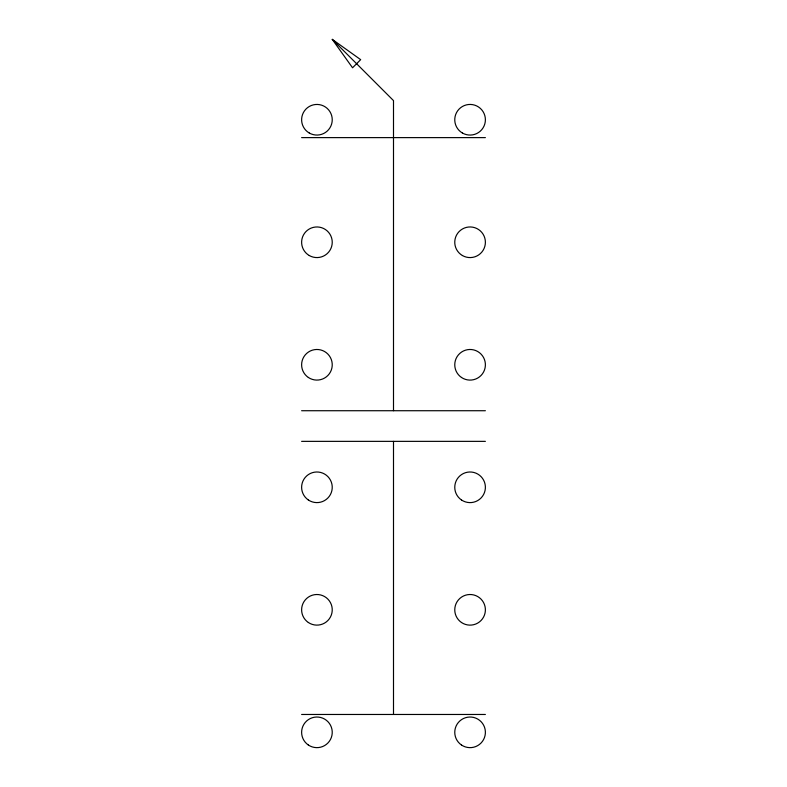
<?xml version="1.0" encoding="UTF-8"?>
<svg xmlns="http://www.w3.org/2000/svg" width="787" height="787" viewBox="0 0 787 787"><rect width="100%" height="100%" fill="white"/><g stroke="black" fill="none" stroke-linecap="round" stroke-linejoin="round"><path stroke-width="1.18" d="M301.608 137.617L485.392 137.617M301.608 410.725L485.392 410.725M301.608 441.359L485.392 441.359M301.608 714.468L485.392 714.468M332.242 39.35L360.672 59.655L352.546 67.78L332.242 39.35L393.5 100.608L393.5 410.725M393.5 441.359L393.5 714.468M461.487 745.014A15.317 15.317 0 0 0 485.353 733.425A15.317 15.317 0 0 0 463.386 718.561A15.317 15.317 0 0 0 461.487 745.014M308.347 745.014A15.317 15.317 0 0 0 332.203 733.425A15.317 15.317 0 0 0 310.235 718.561A15.317 15.317 0 0 0 308.347 745.014M461.487 622.497A15.317 15.317 0 0 0 485.353 610.909A15.317 15.317 0 0 0 463.386 596.044A15.317 15.317 0 0 0 461.487 622.497M308.347 622.497A15.317 15.317 0 0 0 332.203 610.909A15.317 15.317 0 0 0 310.235 596.044A15.317 15.317 0 0 0 308.347 622.497M461.487 499.981A15.317 15.317 0 0 0 485.353 488.393A15.317 15.317 0 0 0 463.386 473.528A15.317 15.317 0 0 0 461.487 499.981M308.347 499.981A15.317 15.317 0 0 0 332.203 488.393A15.317 15.317 0 0 0 310.235 473.528A15.317 15.317 0 0 0 308.347 499.981M461.487 377.465A15.317 15.317 0 0 0 485.353 365.876A15.317 15.317 0 0 0 463.386 351.012A15.317 15.317 0 0 0 461.487 377.465M308.347 377.465A15.317 15.317 0 0 0 332.203 365.876A15.317 15.317 0 0 0 310.235 351.012A15.317 15.317 0 0 0 308.347 377.465M462.412 255.529A15.317 15.317 0 0 0 485.392 242.268A15.317 15.317 0 0 0 462.412 229.007A15.317 15.317 0 0 0 462.412 255.529M309.271 255.529A15.317 15.317 0 0 0 332.242 242.268A15.317 15.317 0 0 0 309.271 229.007A15.317 15.317 0 0 0 309.271 255.529M462.412 133.013A15.317 15.317 0 0 0 485.392 119.752A15.317 15.317 0 0 0 462.412 106.491A15.317 15.317 0 0 0 462.412 133.013M309.271 133.013A15.317 15.317 0 0 0 332.242 119.752A15.317 15.317 0 0 0 309.271 106.491A15.317 15.317 0 0 0 309.271 133.013"/></g></svg>
